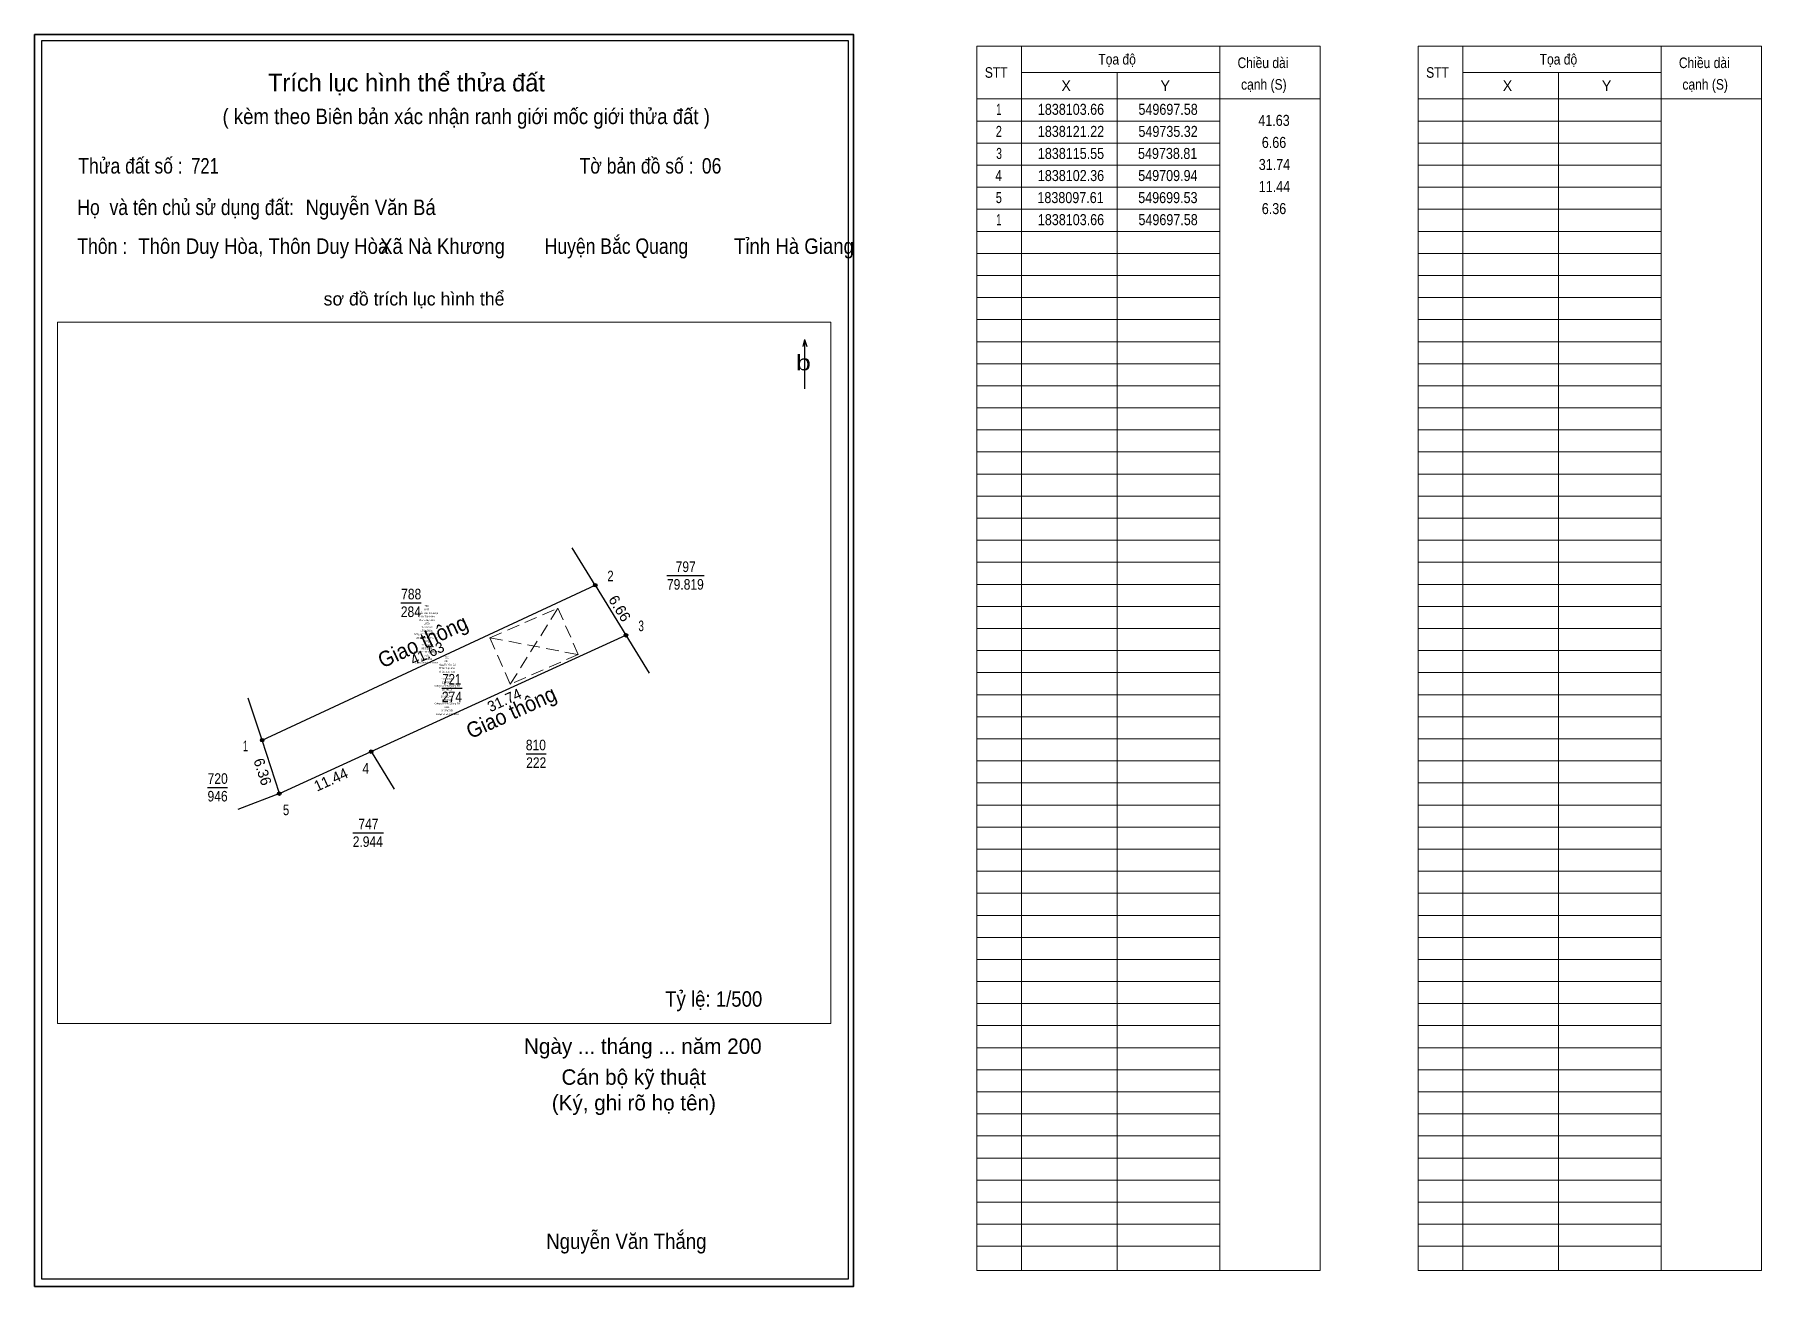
# Model space of a CAD drawing. Header units: metres. Extents: x 990.7 to 1029.8, y 986.5 to 1014.8.
import ezdxf
from ezdxf.enums import TextEntityAlignment as Align

# ---------------------------------------------------------------- set-up
doc = ezdxf.new("R2010")
doc.units = ezdxf.units.M
doc.header["$LTSCALE"] = 0.096
doc.linetypes.add('MEDIUM_DASHED', pattern=[4.5, 3, -1.5])
for name, color, linetype in [('1', 7, 'Continuous'), ('15', 7, 'Continuous'), ('4', 7, 'Continuous')]:
    doc.layers.add(name, color=color, linetype=linetype)
for name, color, linetype, lineweight in [('10', 7, 'Continuous', 25), ('13', 7, 'Continuous', 25), ('2', 7, 'Continuous', 25), ('23', 7, 'Continuous', 25), ('3', 7, 'Continuous', 25), ('40', 7, 'MEDIUM_DASHED', 13), ('61', 7, 'Continuous', 13)]:
    doc.layers.add(name, color=color, linetype=linetype, lineweight=lineweight)

msp = doc.modelspace()

# ---------------------------------------------------------------- hatches: boundary and pattern name
at = {"layer": '3'}
for points in [[(1003.465, 1002.361, 1), (1003.385, 1002.361, 1)], [(1004.163, 1001.227, 1), (1004.083, 1001.227, 1)], [(995.917, 998.849, 1), (995.837, 998.849, 1)], [(998.389, 998.589, 1), (998.309, 998.589, 1)], [(996.307, 997.639, 1), (996.227, 997.639, 1)]]:
    msp.add_hatch(color=256, dxfattribs=at).paths.add_polyline_path(points)

# ---------------------------------------------------------------- linework, layer by layer
at = {"layer": '10'}
for p, q in [((995.88, 998.85), (1003.42, 1002.36)), ((996.27, 997.64), (995.88, 998.85))]:
    msp.add_line(p, q, dxfattribs=at)
msp.add_lwpolyline([(996.27, 997.64), (998.35, 998.59), (1004.12, 1001.23)], dxfattribs=at)
at = {"layer": '13'}
for p, q in [((1003.42, 1002.36), (1002.9, 1003.21)), ((1004.12, 1001.23), (1004.65, 1000.37)), ((995.88, 998.85), (995.56, 999.8)), ((998.35, 998.59), (998.87, 997.74)), ((996.27, 997.64), (995.33, 997.28))]:
    msp.add_line(p, q, dxfattribs=at)
at = {"layer": '2'}
for p, q in [((1005.05, 1002.58), (1005.89, 1002.58)), ((999.02, 1001.96), (999.48, 1001.96)), ((999.95, 1000.03), (1000.41, 1000.03)), ((1001.86, 998.54), (1002.31, 998.54)), ((994.64, 997.78), (995.09, 997.78)), ((997.93, 996.75), (998.63, 996.75))]:
    msp.add_line(p, q, dxfattribs=at)
at = {"layer": '23'}
msp.add_line((1003.42, 1002.36), (1004.12, 1001.23), dxfattribs=at)
at = {"layer": '3'}
for centre in [(1003.425, 1002.361), (1004.123, 1001.227), (995.877, 998.849), (998.349, 998.589), (996.267, 997.639)]:
    msp.add_circle(centre, 0.04, dxfattribs=at)
at = {"layer": '40'}
for p, q in [((1001.5, 1000.12), (1002.58, 1001.84)), ((1001.04, 1001.17), (1003.04, 1000.79))]:
    msp.add_line(p, q, dxfattribs=at)
msp.add_lwpolyline([(1001.04, 1001.17), (1002.58, 1001.84), (1003.04, 1000.79), (1001.5, 1000.12)], close=True, dxfattribs=at)
at = {"layer": '61'}
for p, q in [((1013.08, 1014.58), (1013.08, 986.83)), ((1017.58, 1014.58), (1017.58, 986.83)), ((1023.08, 1014.58), (1023.08, 986.83)), ((1027.58, 1014.58), (1027.58, 986.83)), ((1013.08, 1013.98), (1017.58, 1013.98)), ((1015.25, 1013.98), (1015.25, 986.83)), ((1023.08, 1013.98), (1027.58, 1013.98)), ((1025.25, 1013.98), (1025.25, 986.83)), ((1012.07, 1013.38), (1019.85, 1013.38)), ((1022.07, 1013.38), (1029.85, 1013.38)), ((1012.07, 1012.88), (1017.58, 1012.88)), ((1022.07, 1012.88), (1027.58, 1012.88)), ((1012.07, 1012.38), (1017.58, 1012.38)), ((1022.07, 1012.38), (1027.58, 1012.38)), ((1012.07, 1011.88), (1017.58, 1011.88)), ((1022.07, 1011.88), (1027.58, 1011.88)), ((1012.07, 1011.38), (1017.58, 1011.38)), ((1022.07, 1011.38), (1027.58, 1011.38)), ((1012.07, 1010.88), (1017.58, 1010.88)), ((1022.07, 1010.88), (1027.58, 1010.88)), ((1012.07, 1010.38), (1017.58, 1010.38)), ((1022.07, 1010.38), (1027.58, 1010.38)), ((1012.07, 1009.88), (1017.58, 1009.88)), ((1022.07, 1009.88), (1027.58, 1009.88)), ((1012.07, 1009.38), (1017.58, 1009.38)), ((1022.07, 1009.38), (1027.58, 1009.38)), ((1012.07, 1008.88), (1017.58, 1008.88)), ((1022.07, 1008.88), (1027.58, 1008.88)), ((1012.07, 1008.38), (1017.58, 1008.38)), ((1022.07, 1008.38), (1027.58, 1008.38)), ((1012.07, 1007.88), (1017.58, 1007.88)), ((1022.07, 1007.88), (1027.58, 1007.88)), ((1012.07, 1007.38), (1017.58, 1007.38)), ((1022.07, 1007.38), (1027.58, 1007.38)), ((1012.07, 1006.88), (1017.58, 1006.88)), ((1022.07, 1006.88), (1027.58, 1006.88)), ((1012.07, 1006.38), (1017.58, 1006.38)), ((1022.07, 1006.38), (1027.58, 1006.38)), ((1012.07, 1005.88), (1017.58, 1005.88)), ((1022.07, 1005.88), (1027.58, 1005.88)), ((1012.07, 1005.38), (1017.58, 1005.38)), ((1022.07, 1005.38), (1027.58, 1005.38)), ((1012.07, 1004.88), (1017.58, 1004.88)), ((1022.07, 1004.88), (1027.58, 1004.88)), ((1012.07, 1004.38), (1017.58, 1004.38)), ((1022.07, 1004.38), (1027.58, 1004.38)), ((1012.07, 1003.88), (1017.58, 1003.88)), ((1022.07, 1003.88), (1027.58, 1003.88)), ((1012.07, 1003.38), (1017.58, 1003.38)), ((1022.07, 1003.38), (1027.58, 1003.38)), ((1012.07, 1002.88), (1017.58, 1002.88)), ((1022.07, 1002.88), (1027.58, 1002.88)), ((1012.07, 1002.38), (1017.58, 1002.38)), ((1022.07, 1002.38), (1027.58, 1002.38)), ((1012.07, 1001.88), (1017.58, 1001.88)), ((1022.07, 1001.88), (1027.58, 1001.88)), ((1012.07, 1001.38), (1017.58, 1001.38)), ((1022.07, 1001.38), (1027.58, 1001.38)), ((1012.07, 1000.88), (1017.58, 1000.88)), ((1022.07, 1000.88), (1027.58, 1000.88)), ((1012.07, 1000.38), (1017.58, 1000.38)), ((1022.07, 1000.38), (1027.58, 1000.38)), ((1012.07, 999.88), (1017.58, 999.88)), ((1022.07, 999.88), (1027.58, 999.88)), ((1012.07, 999.38), (1017.58, 999.38)), ((1022.07, 999.38), (1027.58, 999.38)), ((1012.07, 998.88), (1017.58, 998.88)), ((1022.07, 998.88), (1027.58, 998.88)), ((1012.07, 998.38), (1017.58, 998.38)), ((1022.07, 998.38), (1027.58, 998.38)), ((1012.07, 997.88), (1017.58, 997.88)), ((1022.07, 997.88), (1027.58, 997.88)), ((1012.07, 997.38), (1017.58, 997.38)), ((1022.07, 997.38), (1027.58, 997.38)), ((1012.07, 996.88), (1017.58, 996.88)), ((1022.07, 996.88), (1027.58, 996.88)), ((1012.07, 996.38), (1017.58, 996.38)), ((1022.07, 996.38), (1027.58, 996.38)), ((1012.07, 995.88), (1017.58, 995.88)), ((1022.07, 995.88), (1027.58, 995.88)), ((1012.07, 995.38), (1017.58, 995.38)), ((1022.07, 995.38), (1027.58, 995.38)), ((1012.07, 994.88), (1017.58, 994.88)), ((1022.07, 994.88), (1027.58, 994.88)), ((1012.07, 994.38), (1017.58, 994.38)), ((1022.07, 994.38), (1027.58, 994.38)), ((1012.07, 993.88), (1017.58, 993.88)), ((1022.07, 993.88), (1027.58, 993.88)), ((1012.07, 993.38), (1017.58, 993.38)), ((1022.07, 993.38), (1027.58, 993.38)), ((1012.07, 992.88), (1017.58, 992.88)), ((1022.07, 992.88), (1027.58, 992.88)), ((1012.07, 992.38), (1017.58, 992.38)), ((1022.07, 992.38), (1027.58, 992.38)), ((1012.07, 991.88), (1017.58, 991.88)), ((1022.07, 991.88), (1027.58, 991.88)), ((1012.07, 991.38), (1017.58, 991.38)), ((1022.07, 991.38), (1027.58, 991.38)), ((1012.07, 990.88), (1017.58, 990.88)), ((1022.07, 990.88), (1027.58, 990.88)), ((1012.07, 990.38), (1017.58, 990.38)), ((1022.07, 990.38), (1027.58, 990.38)), ((1012.07, 989.88), (1017.58, 989.88)), ((1022.07, 989.88), (1027.58, 989.88)), ((1012.07, 989.38), (1017.58, 989.38)), ((1022.07, 989.38), (1027.58, 989.38)), ((1012.07, 988.88), (1017.58, 988.88)), ((1022.07, 988.88), (1027.58, 988.88)), ((1012.07, 988.38), (1017.58, 988.38)), ((1022.07, 988.38), (1027.58, 988.38)), ((1012.07, 987.88), (1017.58, 987.88)), ((1022.07, 987.88), (1027.58, 987.88)), ((1012.07, 987.38), (1017.58, 987.38)), ((1022.07, 987.38), (1027.58, 987.38))]:
    msp.add_line(p, q, dxfattribs=at)
at = {"layer": '61', "lineweight": 25}
for q in [(1008.13, 1007.77), (1008.17, 1006.81), (1008.22, 1007.77)]:
    msp.add_line((1008.17, 1007.93), q, dxfattribs=at)
at = {"layer": '61', "lineweight": 35}
msp.add_lwpolyline([(990.72, 1014.84), (1009.28, 1014.84), (1009.28, 986.47), (990.72, 986.47)], close=True, dxfattribs=at)
at = {"layer": '61', "lineweight": 25}
msp.add_lwpolyline([(990.88, 986.64), (1009.16, 986.64), (1009.16, 1014.7), (990.88, 1014.7)], close=True, dxfattribs=at)
at = {"layer": '61'}
for points in [[(1012.07, 1014.58), (1019.85, 1014.58), (1019.85, 986.83), (1012.07, 986.83)], [(1022.07, 1014.58), (1029.85, 1014.58), (1029.85, 986.83), (1022.07, 986.83)], [(991.24, 1008.32), (1008.76, 1008.32), (1008.76, 992.43), (991.24, 992.43)]]:
    msp.add_lwpolyline(points, close=True, dxfattribs=at)

# ---------------------------------------------------------------- texts
at = {"layer": '1'}
for s, width, p in [('2', 0.8, (1003.77, 1002.45)), ('3', 0.7, (1004.465, 1001.32)), ('1', 0.65, (995.5, 998.6)), ('4', 0.85, (998.225, 998.09)), ('5', 0.8, (996.42, 997.15))]:
    msp.add_text(s, height=0.24, dxfattribs=dict(at, width=width)).set_placement(p, align=Align.CENTER)
at = {"layer": '15'}
for s, p in [('Nguyễn Văn Chương', (999.6, 1001.71)), ('Công an tỉnh Quảng Trị', (999.6, 1001.23)), ('Công an xã Tân Liên', (999.6, 1000.59)), ('Công an tỉnh Quảng Trị', (1000.07, 1000.06)), ('Công an tỉnh Quảng Trị', (1000.07, 999.66)), ('Công an xã Tân Liên', (1000.07, 999.42))]:
    msp.add_text(s, height=0.03996, dxfattribs=at).set_placement(p, align=Align.CENTER)
for s, height, width, p in [('ONT', 0.04, 0.9, (999.6, 1001.79)), ('788', 0.04, 0.9, (999.6, 1001.87)), ('Thôn Tân Hữu', 0.03996, 0.95, (999.6, 1001.63)), ('Thôn Duy Hòa', 0.03996, 0.95, (999.605, 1001.55)), ('197207787', 0.04, 0.95, (999.605, 1001.39)), ('15/06/2004', 0.04, 0.95, (999.605, 1001.31)), ('1970', 0.04, 0.9, (999.605, 1001.47)), ('Dương Thị Kim Liên', 0.03996, 0.95, (999.605, 1001.15)), (' 191123316', 0.04, 0.95, (999.605, 1000.99)), (' 08/6/1996', 0.04, 0.95, (999.6, 1000.91)), ('1971', 0.04, 0.85, (999.6, 1001.07)), (' Công an tỉnh Quảng Trị ', 0.03996, 0.95, (999.6, 1000.83)), ('12/9/2001', 0.04, 0.9, (999.6, 1000.67)), ('75/5', 0.04, 0.85, (999.605, 1000.75)), ('Nguyễn Văn Bá', 0.03996, 0.95, (1000.07, 1000.54)), ('ONT', 0.04, 0.9, (1000.07, 1000.62)), ('721', 0.04, 0.8, (1000.065, 1000.7)), ('Thôn Duy Hòa', 0.03996, 0.95, (1000.065, 1000.46)), ('Thôn Duy Hòa', 0.03996, 0.95, (1000.065, 1000.38)), ('197139551', 0.04, 0.95, (1000.075, 1000.22)), ('23/7/2001', 0.04, 0.9, (1000.07, 1000.14)), ('1973', 0.04, 0.9, (1000.075, 1000.3)), ('197031449', 0.04, 0.95, (1000.065, 999.82)), ('Lê Thị Lý', 0.04, 0.95, (1000.065, 999.98)), ('08/6/1993', 0.04, 0.9, (1000.07, 999.74)), ('1976', 0.04, 0.9, (1000.075, 999.9)), ('31/10/2001', 0.04, 0.95, (1000.075, 999.5)), ('68/6', 0.04, 0.85, (1000.065, 999.58))]:
    msp.add_text(s, height=height, dxfattribs=dict(at, width=width)).set_placement(p, align=Align.CENTER)
at = {"layer": '2'}
for s, width, p in [('797', 0.85, (1005.475, 1002.66)), ('788', 0.85, (999.255, 1002.04)), ('721', 0.8, (1000.175, 1000.11)), ('810', 0.85, (1002.08, 998.62)), ('720', 0.85, (994.87, 997.86)), ('747', 0.85, (998.285, 996.83))]:
    msp.add_text(s, height=0.24, dxfattribs=dict(at, width=width)).set_placement(p, align=Align.CENTER)
at = {"layer": '2', "width": 0.85}
for s, p in [('79.819', (1005.05, 1002.26)), ('284', (999.02, 1001.64)), ('274', (999.95, 999.71)), ('222', (1001.86, 998.22)), ('946', (994.64, 997.46)), ('2.944', (997.93, 996.43))]:
    msp.add_text(s, height=0.24, dxfattribs=at).set_placement(p)
at = {"layer": '2', "width": 0.95}
for rotation, p in [(24.952, (999.591, 1000.931)), (24.555, (1001.592, 999.323))]:
    msp.add_text('Giao thông', height=0.35, rotation=rotation, dxfattribs=at).set_placement(p, align=Align.CENTER)
at = {"layer": '3'}
for s, height, rotation, p in [('6.66', 0.24, 301.613, (1003.877, 1001.773)), ('41.63', 0.24, 24.952, (999.669, 1000.707)), ('31.74', 0.24, 24.555, (1001.415, 999.647)), ('6.36', 0.2399, 287.865, (995.774, 998.097)), ('11.44', 0.24, 24.527, (997.485, 997.847))]:
    msp.add_text(s, height=height, rotation=rotation, dxfattribs=at).set_placement(p, align=Align.CENTER)
at = {"layer": '4'}
for s, width, p in [('1', 0.65, (1012.57, 1013.02)), ('1838103.66', 0.85, (1014.205, 1013.02)), ('549697.58', 0.85, (1016.405, 1013.02)), ('2', 0.75, (1012.57, 1012.52)), ('1838121.22', 0.85, (1014.205, 1012.52)), ('549735.32', 0.85, (1016.405, 1012.52)), ('41.63', 0.85, (1018.805, 1012.77)), ('6.66', 0.85, (1018.805, 1012.27)), ('3', 0.7, (1012.575, 1012.02)), ('1838115.55', 0.85, (1014.205, 1012.02)), ('549738.81', 0.85, (1016.395, 1012.02)), ('31.74', 0.85, (1018.815, 1011.77)), ('4', 0.8, (1012.565, 1011.52)), ('1838102.36', 0.85, (1014.205, 1011.52)), ('549709.94', 0.85, (1016.4, 1011.52)), ('11.44', 0.85, (1018.815, 1011.27)), ('5', 0.75, (1012.57, 1011.02)), ('1838097.61', 0.85, (1014.195, 1011.02)), ('549699.53', 0.85, (1016.4, 1011.02)), ('1', 0.65, (1012.57, 1010.52)), ('1838103.66', 0.85, (1014.205, 1010.52)), ('549697.58', 0.85, (1016.405, 1010.52)), ('6.36', 0.85, (1018.805, 1010.77))]:
    msp.add_text(s, height=0.25, dxfattribs=dict(at, width=width)).set_placement(p, align=Align.CENTER)
at = {"layer": '4', "width": 0.9}
msp.add_text('Tỷ lệ: 1/500', height=0.35, dxfattribs=at).set_placement((1007.21, 992.81), align=Align.RIGHT)
at = {"layer": '61'}
for s, height, width, p in [('Tọa độ', 0.24, 0.85, (1015.25, 1014.16)), ('Chiều dài', 0.24, 0.85, (1018.555, 1014.08)), ('Tọa độ', 0.24, 0.85, (1025.25, 1014.16)), ('Chiều dài', 0.24, 0.85, (1028.555, 1014.08)), ('STT', 0.24, 0.85, (1012.51, 1013.86)), ('STT', 0.24, 0.85, (1022.51, 1013.86)), ('cạnh (S)', 0.24, 0.85, (1018.575, 1013.59)), ('cạnh (S)', 0.24, 0.85, (1028.575, 1013.59)), ('b', 0.353, 1.3, (1008.14, 1007.23)), ('Nguyễn Văn Thắng', 0.35, 0.9, (1004.13, 987.32))]:
    msp.add_text(s, height=height, dxfattribs=dict(at, width=width)).set_placement(p, align=Align.CENTER)
for s, height, p in [('Trích lục hình thể thửa đất', 0.4, (996.01, 1013.55)), ('sơ đồ trích lục hình thể', 0.3, (997.27, 1008.7)), ('Ngày ... tháng ... năm 200', 0.35, (1001.81, 991.74)), ('Cán bộ kỹ thuật', 0.35, (1002.66, 991.04)), ('(Ký, ghi rõ họ tên)', 0.35, (1002.44, 990.46))]:
    msp.add_text(s, height=height, dxfattribs=at).set_placement(p)
for s, p in [('X', (1014.095, 1013.56)), ('Y', (1016.34, 1013.56)), ('X', (1024.095, 1013.56)), ('Y', (1026.34, 1013.56))]:
    msp.add_text(s, height=0.24, dxfattribs=at).set_placement(p, align=Align.CENTER)
for s, width, p in [('( kèm theo Biên bản xác nhận ranh giới mốc giới thửa đất )', 0.9, (994.98, 1012.81)), ('Thửa đất số : ', 0.85, (991.71, 1011.69)), ('721', 0.8, (994.27, 1011.69)), ('Tờ bản đồ số :', 0.85, (1003.07, 1011.69)), ('06', 0.85, (1005.84, 1011.69)), ('Họ  và tên chủ sử dụng đất: ', 0.85, (991.69, 1010.75)), ('Nguyễn Văn Bá', 0.9, (996.86, 1010.75)), ('Thôn : ', 0.85, (991.69, 1009.87)), ('Thôn Duy Hòa, Thôn Duy Hòa', 0.9, (993.07, 1009.87)), ('Xã Nà Khương', 0.9, (998.55, 1009.87)), ('Huyện Bắc Quang', 0.85, (1002.28, 1009.87)), ('Tỉnh Hà Giang', 0.9, (1006.57, 1009.87))]:
    msp.add_text(s, height=0.35, dxfattribs=dict(at, width=width)).set_placement(p)

doc.saveas('drawing.dxf')
